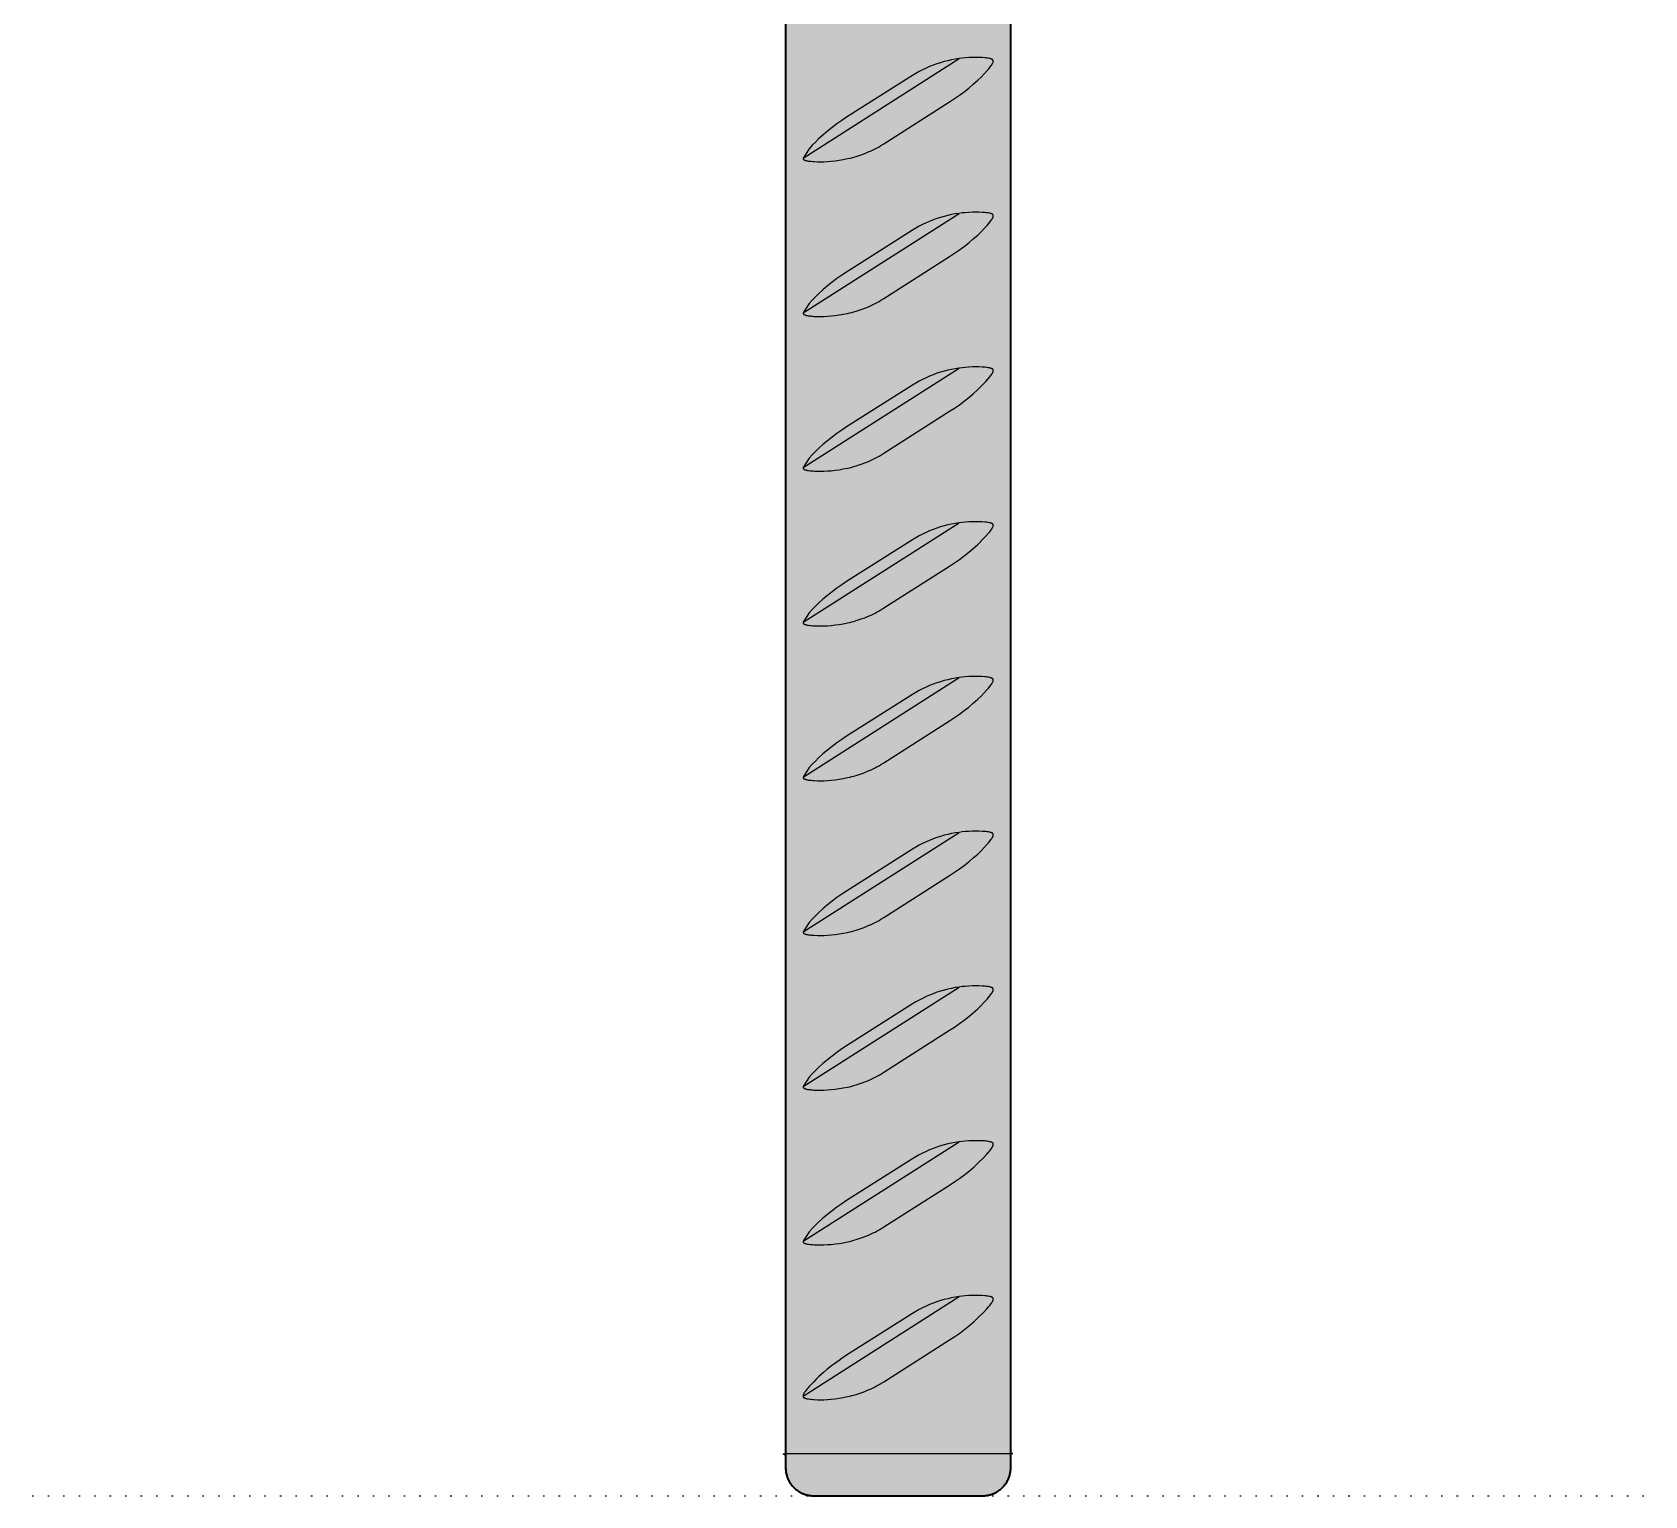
# Model space of a CAD drawing. Header units: millimetres. Extents: x 0 to 1192, y -689 to 404.
# Drawn here: x 0 to 114.6, y 0 to 104 of the extents above; entities that cross this region are included whole.
import ezdxf

# ---------------------------------------------------------------- set-up
doc = ezdxf.new("R2010")
doc.units = ezdxf.units.MM
doc.linetypes.add('Dots', pattern=[1, 0, -1])
doc.layers.add('Blocks', color=7, linetype='Continuous')
doc.layers.add('Blocks$Fill', color=7, linetype='Continuous', true_color=0xffffff)
for name, color, linetype, lineweight, true_color in [('Blocks$Inner', 7, 'Continuous', 25, 0x007f00), ('Blocks$Outline', 7, 'Continuous', 35, 0xff3f3f), ('Groud', 7, 'Dots', 25, 0x243775)]:
    doc.layers.add(name, color=color, linetype=linetype, lineweight=lineweight, true_color=true_color)

# ---------------------------------------------------------------- blocks, each defined once
blk = doc.blocks.new('Rebar Side Table Front')
at = {"layer": 'Blocks$Fill'}
h = blk.add_hatch(color=256, dxfattribs=at)
h.paths.add_polyline_path([(387.52, 3), (387.52, 1.93), (387.53, 1.86), (387.53, 1.8), (387.54, 1.73), (387.55, 1.66), (387.56, 1.59), (387.58, 1.53), (387.6, 1.46), (387.61, 1.39), (387.64, 1.33), (387.66, 1.27), (387.69, 1.2), (387.72, 1.14), (387.75, 1.08), (387.78, 1.02), (387.81, 0.96), (387.85, 0.9), (387.89, 0.85), (387.93, 0.79), (387.97, 0.74), (388.01, 0.69), (388.06, 0.63), (388.11, 0.59), (388.16, 0.54), (388.21, 0.49), (388.26, 0.45), (388.31, 0.41), (388.37, 0.37), (388.42, 0.33), (388.48, 0.29), (388.54, 0.26), (388.6, 0.22), (388.66, 0.19), (388.72, 0.17), (388.79, 0.14), (388.85, 0.12), (388.92, 0.09), (388.98, 0.07), (389.05, 0.06), (389.11, 0.04), (389.18, 0.03), (389.25, 0.02), (389.32, 0.01), (389.38, 0), (389.45, 0), (389.52, 0), (401.59, 0), (401.66, 0), (401.73, 0.01), (401.79, 0.02), (401.86, 0.03), (401.93, 0.04), (401.99, 0.06), (402.06, 0.07), (402.13, 0.09), (402.19, 0.12), (402.25, 0.14), (402.32, 0.17), (402.38, 0.19), (402.44, 0.22), (402.5, 0.26), (402.56, 0.29), (402.62, 0.33), (402.67, 0.37), (402.73, 0.41), (402.78, 0.45), (402.84, 0.49), (402.89, 0.54), (402.94, 0.59), (402.98, 0.63), (403.03, 0.69), (403.07, 0.74), (403.11, 0.79), (403.16, 0.85), (403.19, 0.9), (403.23, 0.96), (403.26, 1.02), (403.3, 1.08), (403.33, 1.14), (403.36, 1.2), (403.38, 1.27), (403.41, 1.33), (403.43, 1.39), (403.45, 1.46), (403.46, 1.53), (403.48, 1.59), (403.49, 1.66), (403.5, 1.73), (403.51, 1.8), (403.52, 1.86), (403.52, 1.93), (403.52, 3), (403.52, 386), (452.52, 386), (453.52, 387), (453.52, 403), (452.52, 404), (228.52, 404), (4.52, 404), (3.52, 403), (3.52, 387), (4.52, 386), (53.52, 386), (53.52, 3), (53.52, 1.93), (53.53, 1.8), (53.54, 1.73), (53.55, 1.66), (53.56, 1.59), (53.58, 1.53), (53.6, 1.46), (53.61, 1.39), (53.64, 1.33), (53.66, 1.27), (53.69, 1.2), (53.72, 1.14), (53.75, 1.08), (53.78, 1.02), (53.81, 0.96), (53.85, 0.9), (53.89, 0.85), (53.93, 0.79), (53.97, 0.74), (54.01, 0.69), (54.06, 0.63), (54.11, 0.59), (54.16, 0.54), (54.21, 0.49), (54.26, 0.45), (54.31, 0.41), (54.37, 0.37), (54.42, 0.33), (54.48, 0.29), (54.54, 0.26), (54.6, 0.22), (54.66, 0.19), (54.72, 0.17), (54.79, 0.14), (54.85, 0.12), (54.92, 0.09), (54.98, 0.07), (55.05, 0.06), (55.11, 0.04), (55.18, 0.03), (55.25, 0.02), (55.32, 0.01), (55.38, 0), (55.45, 0), (55.52, 0), (67.59, 0), (67.66, 0), (67.73, 0.01), (67.79, 0.02), (67.86, 0.03), (67.93, 0.04), (67.99, 0.06), (68.06, 0.07), (68.13, 0.09), (68.19, 0.12), (68.25, 0.14), (68.32, 0.17), (68.38, 0.19), (68.44, 0.22), (68.5, 0.26), (68.56, 0.29), (68.62, 0.33), (68.67, 0.37), (68.73, 0.41), (68.78, 0.45), (68.84, 0.49), (68.89, 0.54), (68.94, 0.59), (68.98, 0.63), (69.03, 0.69), (69.07, 0.74), (69.11, 0.79), (69.16, 0.85), (69.19, 0.9), (69.23, 0.96), (69.26, 1.02), (69.3, 1.08), (69.33, 1.14), (69.36, 1.2), (69.38, 1.27), (69.41, 1.33), (69.43, 1.39), (69.45, 1.46), (69.46, 1.53), (69.48, 1.59), (69.49, 1.66), (69.5, 1.73), (69.51, 1.8), (69.52, 1.86), (69.52, 1.93), (69.52, 2), (69.52, 3), (69.52, 185.26), (69.77, 185), (72.62, 185), (387.27, 185), (387.52, 185.26)], flags=0)
h.paths.add_polyline_path([(387.52, 200.74), (387.27, 201), (94.62, 201), (69.77, 201), (69.52, 200.74), (69.52, 370.27), (69.77, 370), (72.62, 370), (387.27, 370), (387.52, 370.27)], flags=0)
at = {"layer": 'Blocks$Inner'}
blk.add_line((69.52, 185.26), (69.52, 3), dxfattribs=at)
for points in [[(53.52, 397), (53.52, 3)], [(54.76, 95.09), (54.76, 95.09), (54.76, 95.09), (54.76, 95.08), (54.76, 95.08), (54.76, 95.07), (54.76, 95.07), (54.76, 95.07), (54.76, 95.06), (54.77, 95.06), (54.77, 95.06), (54.77, 95.05), (54.77, 95.05), (54.77, 95.04), (54.77, 95.04), (54.77, 95.04), (54.77, 95.03), (54.77, 95.03), (54.78, 95.03), (54.78, 95.03), (54.78, 95.02), (54.78, 95.02), (54.78, 95.02), (54.79, 95.01), (54.79, 95.01), (54.79, 95.01), (54.79, 95.01), (54.8, 95), (54.8, 95), (54.8, 95), (54.8, 94.99), (54.81, 94.99), (54.81, 94.99), (54.81, 94.99), (54.82, 94.98), (54.82, 94.98), (54.82, 94.98), (54.83, 94.98), (54.83, 94.97), (54.84, 94.97), (54.84, 94.97), (54.85, 94.96), (54.85, 94.96), (54.86, 94.96), (54.87, 94.95), (54.88, 94.95), (54.89, 94.94), (54.91, 94.94), (54.92, 94.93), (54.93, 94.93), (54.96, 94.92), (54.99, 94.91), (55.03, 94.9), (55.07, 94.89), (55.12, 94.88), (55.16, 94.88), (55.26, 94.87), (55.35, 94.86), (55.46, 94.85), (55.56, 94.84), (55.78, 94.83), (56.01, 94.83), (56.24, 94.83), (56.5, 94.85), (56.76, 94.87), (57.04, 94.9), (57.32, 94.94), (57.62, 94.99), (57.92, 95.05), (58.08, 95.08), (58.23, 95.12), (58.38, 95.16), (58.54, 95.21), (58.75, 95.28), (58.96, 95.35), (59.15, 95.42), (59.3, 95.48), (59.45, 95.55), (59.6, 95.61), (59.74, 95.68), (59.88, 95.75), (60.02, 95.83), (60.16, 95.9), (60.29, 95.98), (60.51, 96.11), (65.18, 99.09), (65.53, 99.32), (65.87, 99.56), (66.21, 99.81), (66.54, 100.07), (66.86, 100.34), (67.17, 100.62), (67.41, 100.85), (67.63, 101.08), (67.85, 101.31), (67.94, 101.42), (68.03, 101.53), (68.08, 101.6), (68.13, 101.67), (68.17, 101.72), (68.18, 101.75), (68.2, 101.78), (68.22, 101.8), (68.23, 101.82), (68.24, 101.85), (68.25, 101.86), (68.25, 101.87), (68.26, 101.88), (68.26, 101.89), (68.26, 101.9), (68.27, 101.91), (68.27, 101.92), (68.27, 101.93), (68.27, 101.94), (68.28, 101.94), (68.28, 101.95), (68.28, 101.95), (68.28, 101.96), (68.28, 101.96), (68.28, 101.97), (68.28, 101.97), (68.28, 101.98), (68.28, 101.98), (68.28, 101.98), (68.28, 101.99), (68.28, 101.99), (68.28, 101.99), (68.28, 102), (68.28, 102), (68.28, 102.01), (68.28, 102.01), (68.28, 102.01), (68.28, 102.02), (68.28, 102.02), (68.28, 102.02), (68.27, 102.02), (68.27, 102.03), (68.27, 102.03), (68.27, 102.03), (68.27, 102.04), (68.27, 102.04), (68.27, 102.04), (68.27, 102.05), (68.26, 102.05), (68.26, 102.05), (68.26, 102.05), (68.26, 102.06), (68.26, 102.06), (68.25, 102.06), (68.25, 102.07), (68.25, 102.07), (68.25, 102.07), (68.24, 102.07), (68.24, 102.08), (68.24, 102.08), (68.24, 102.08), (68.23, 102.08), (68.23, 102.09), (68.23, 102.09), (68.22, 102.09), (68.22, 102.1), (68.21, 102.1), (68.21, 102.1), (68.21, 102.1), (68.2, 102.11), (68.19, 102.11), (68.19, 102.12), (68.18, 102.12), (68.17, 102.12), (68.16, 102.13), (68.15, 102.13), (68.14, 102.14), (68.13, 102.14), (68.12, 102.14), (68.1, 102.15), (68.08, 102.15), (68.06, 102.16), (68.03, 102.17), (68, 102.17), (67.92, 102.19), (67.85, 102.2), (67.77, 102.21), (67.69, 102.22), (67.48, 102.23), (67.26, 102.24), (67.04, 102.24), (66.8, 102.24), (66.54, 102.23), (66.28, 102.21), (66.07, 102.19), (65.85, 102.16)], [(54.76, 84.09), (54.76, 84.09), (54.76, 84.09), (54.76, 84.08), (54.76, 84.08), (54.76, 84.07), (54.76, 84.07), (54.76, 84.07), (54.76, 84.06), (54.77, 84.06), (54.77, 84.06), (54.77, 84.05), (54.77, 84.05), (54.77, 84.04), (54.77, 84.04), (54.77, 84.04), (54.77, 84.03), (54.77, 84.03), (54.78, 84.03), (54.78, 84.03), (54.78, 84.02), (54.78, 84.02), (54.78, 84.02), (54.79, 84.01), (54.79, 84.01), (54.79, 84.01), (54.79, 84.01), (54.8, 84), (54.8, 84), (54.8, 84), (54.8, 83.99), (54.81, 83.99), (54.81, 83.99), (54.81, 83.99), (54.82, 83.98), (54.82, 83.98), (54.82, 83.98), (54.83, 83.98), (54.83, 83.97), (54.84, 83.97), (54.84, 83.97), (54.85, 83.96), (54.85, 83.96), (54.86, 83.96), (54.87, 83.95), (54.88, 83.95), (54.89, 83.94), (54.91, 83.94), (54.92, 83.93), (54.93, 83.93), (54.96, 83.92), (54.99, 83.91), (55.03, 83.9), (55.07, 83.89), (55.12, 83.88), (55.16, 83.88), (55.26, 83.87), (55.35, 83.86), (55.46, 83.85), (55.56, 83.84), (55.78, 83.83), (56.01, 83.83), (56.24, 83.83), (56.5, 83.85), (56.76, 83.87), (57.04, 83.9), (57.32, 83.94), (57.62, 83.99), (57.92, 84.05), (58.08, 84.08), (58.23, 84.12), (58.38, 84.16), (58.54, 84.21), (58.75, 84.28), (58.96, 84.35), (59.15, 84.42), (59.3, 84.48), (59.45, 84.55), (59.6, 84.61), (59.74, 84.68), (59.88, 84.75), (60.02, 84.83), (60.16, 84.9), (60.29, 84.98), (60.51, 85.11), (65.18, 88.09), (65.53, 88.32), (65.87, 88.56), (66.21, 88.81), (66.54, 89.07), (66.86, 89.34), (67.17, 89.62), (67.41, 89.85), (67.63, 90.08), (67.85, 90.31), (67.94, 90.42), (68.03, 90.53), (68.08, 90.6), (68.13, 90.67), (68.17, 90.72), (68.18, 90.75), (68.2, 90.78), (68.22, 90.8), (68.23, 90.82), (68.24, 90.85), (68.25, 90.86), (68.25, 90.87), (68.26, 90.88), (68.26, 90.89), (68.26, 90.9), (68.27, 90.91), (68.27, 90.92), (68.27, 90.93), (68.27, 90.94), (68.28, 90.94), (68.28, 90.95), (68.28, 90.95), (68.28, 90.96), (68.28, 90.96), (68.28, 90.97), (68.28, 90.97), (68.28, 90.98), (68.28, 90.98), (68.28, 90.98), (68.28, 90.99), (68.28, 90.99), (68.28, 90.99), (68.28, 91), (68.28, 91), (68.28, 91.01), (68.28, 91.01), (68.28, 91.01), (68.28, 91.02), (68.28, 91.02), (68.28, 91.02), (68.27, 91.02), (68.27, 91.03), (68.27, 91.03), (68.27, 91.03), (68.27, 91.04), (68.27, 91.04), (68.27, 91.04), (68.27, 91.05), (68.26, 91.05), (68.26, 91.05), (68.26, 91.05), (68.26, 91.06), (68.26, 91.06), (68.25, 91.06), (68.25, 91.07), (68.25, 91.07), (68.25, 91.07), (68.24, 91.07), (68.24, 91.08), (68.24, 91.08), (68.24, 91.08), (68.23, 91.08), (68.23, 91.09), (68.23, 91.09), (68.22, 91.09), (68.22, 91.1), (68.21, 91.1), (68.21, 91.1), (68.21, 91.1), (68.2, 91.11), (68.19, 91.11), (68.19, 91.12), (68.18, 91.12), (68.17, 91.12), (68.16, 91.13), (68.15, 91.13), (68.14, 91.14), (68.13, 91.14), (68.12, 91.14), (68.1, 91.15), (68.08, 91.15), (68.06, 91.16), (68.03, 91.17), (68, 91.17), (67.92, 91.19), (67.85, 91.2), (67.77, 91.21), (67.69, 91.22), (67.48, 91.23), (67.26, 91.24), (67.04, 91.24), (66.8, 91.24), (66.54, 91.23), (66.28, 91.21), (66.07, 91.19), (65.85, 91.16)], [(54.76, 73.09), (65.85, 80.16), (65.58, 80.12), (65.31, 80.07), (65.05, 80.01), (64.78, 79.95), (64.52, 79.87), (64.26, 79.79), (64, 79.69), (63.75, 79.59), (63.5, 79.48), (63.25, 79.36), (63.01, 79.24), (62.77, 79.1), (62.53, 78.96), (57.86, 75.99), (57.51, 75.76), (57.17, 75.52), (56.83, 75.26), (56.5, 75), (56.18, 74.73), (55.87, 74.45), (55.64, 74.23), (55.41, 74), (55.2, 73.76), (54.76, 73.09), (54.76, 73.09), (54.76, 73.09), (54.76, 73.08), (54.76, 73.08), (54.76, 73.07), (54.76, 73.07), (54.76, 73.07), (54.76, 73.06), (54.77, 73.06), (54.77, 73.06), (54.77, 73.05), (54.77, 73.05), (54.77, 73.04), (54.77, 73.04), (54.77, 73.04), (54.77, 73.03), (54.77, 73.03), (54.78, 73.03), (54.78, 73.03), (54.78, 73.02), (54.78, 73.02), (54.78, 73.02), (54.79, 73.01), (54.79, 73.01), (54.79, 73.01), (54.79, 73.01), (54.8, 73), (54.8, 73), (54.8, 73), (54.8, 72.99), (54.81, 72.99), (54.81, 72.99), (54.81, 72.99), (54.82, 72.98), (54.82, 72.98), (54.82, 72.98), (54.83, 72.98), (54.83, 72.97), (54.84, 72.97), (54.84, 72.97), (54.85, 72.96), (54.85, 72.96), (54.86, 72.96), (54.87, 72.95), (54.88, 72.95), (54.89, 72.94), (54.91, 72.94), (54.92, 72.93), (54.93, 72.93), (54.96, 72.92), (54.99, 72.91), (55.03, 72.9), (55.07, 72.89), (55.12, 72.88), (55.16, 72.88), (55.26, 72.87), (55.35, 72.86), (55.46, 72.85), (55.56, 72.84), (55.78, 72.83), (56.01, 72.83), (56.24, 72.83), (56.5, 72.85), (56.76, 72.87), (57.04, 72.9), (57.32, 72.94), (57.62, 72.99), (57.92, 73.05), (58.08, 73.08), (58.23, 73.12), (58.38, 73.16), (58.54, 73.21), (58.75, 73.28), (58.96, 73.35), (59.15, 73.42), (59.3, 73.48), (59.45, 73.55), (59.6, 73.61), (59.74, 73.68), (59.88, 73.75), (60.02, 73.83), (60.16, 73.9), (60.29, 73.98), (60.51, 74.11), (65.18, 77.09), (65.53, 77.31), (65.87, 77.55), (66.21, 77.8), (66.54, 78.07), (66.86, 78.34), (67.16, 78.62), (67.46, 78.92), (67.75, 79.22), (68.03, 79.53), (68.08, 79.6), (68.13, 79.67), (68.17, 79.72), (68.18, 79.75), (68.2, 79.78), (68.22, 79.8), (68.23, 79.82), (68.24, 79.85), (68.25, 79.86), (68.25, 79.87), (68.26, 79.88), (68.26, 79.89), (68.26, 79.9), (68.27, 79.91), (68.27, 79.92), (68.27, 79.93), (68.27, 79.94), (68.28, 79.94), (68.28, 79.95), (68.28, 79.95), (68.28, 79.96), (68.28, 79.96), (68.28, 79.97), (68.28, 79.97), (68.28, 79.98), (68.28, 79.98), (68.28, 79.98), (68.28, 79.99), (68.28, 79.99), (68.28, 79.99), (68.28, 80), (68.28, 80), (68.28, 80.01), (68.28, 80.01), (68.28, 80.01), (68.28, 80.02), (68.28, 80.02), (68.28, 80.02), (68.27, 80.02), (68.27, 80.03), (68.27, 80.03), (68.27, 80.03), (68.27, 80.04), (68.27, 80.04), (68.27, 80.04), (68.27, 80.05), (68.26, 80.05), (68.26, 80.05), (68.26, 80.05), (68.26, 80.06), (68.26, 80.06), (68.25, 80.06), (68.25, 80.07), (68.25, 80.07), (68.25, 80.07), (68.24, 80.07), (68.24, 80.08), (68.24, 80.08), (68.24, 80.08), (68.23, 80.08), (68.23, 80.09), (68.23, 80.09), (68.22, 80.09), (68.22, 80.1), (68.21, 80.1), (68.21, 80.1), (68.21, 80.1), (68.2, 80.11), (68.19, 80.11), (68.19, 80.12), (68.18, 80.12), (68.17, 80.12), (68.16, 80.13), (68.15, 80.13), (68.14, 80.14), (68.13, 80.14), (68.12, 80.14), (68.1, 80.15), (68.08, 80.15), (68.06, 80.16), (68.03, 80.17), (68, 80.17), (67.92, 80.19), (67.85, 80.2), (67.77, 80.21), (67.69, 80.22), (67.48, 80.23), (67.26, 80.24), (67.04, 80.24), (66.8, 80.24), (66.54, 80.23), (66.28, 80.21), (66.07, 80.19), (65.85, 80.16)], [(54.76, 62.09), (54.76, 62.09), (54.76, 62.09), (54.76, 62.08), (54.76, 62.08), (54.76, 62.07), (54.76, 62.07), (54.76, 62.07), (54.76, 62.06), (54.77, 62.06), (54.77, 62.06), (54.77, 62.05), (54.77, 62.05), (54.77, 62.04), (54.77, 62.04), (54.77, 62.04), (54.77, 62.03), (54.77, 62.03), (54.78, 62.03), (54.78, 62.03), (54.78, 62.02), (54.78, 62.02), (54.78, 62.02), (54.79, 62.01), (54.79, 62.01), (54.79, 62.01), (54.79, 62.01), (54.8, 62), (54.8, 62), (54.8, 62), (54.8, 61.99), (54.81, 61.99), (54.81, 61.99), (54.81, 61.99), (54.82, 61.98), (54.82, 61.98), (54.82, 61.98), (54.83, 61.98), (54.83, 61.97), (54.84, 61.97), (54.84, 61.97), (54.85, 61.96), (54.85, 61.96), (54.86, 61.96), (54.87, 61.95), (54.88, 61.95), (54.89, 61.94), (54.91, 61.94), (54.92, 61.93), (54.93, 61.93), (54.96, 61.92), (54.99, 61.91), (55.03, 61.9), (55.07, 61.89), (55.12, 61.88), (55.16, 61.88), (55.26, 61.87), (55.35, 61.86), (55.46, 61.85), (55.56, 61.84), (55.78, 61.83), (56.01, 61.83), (56.24, 61.83), (56.5, 61.85), (56.76, 61.87), (57.04, 61.9), (57.32, 61.94), (57.62, 61.99), (57.92, 62.05), (58.08, 62.08), (58.23, 62.12), (58.38, 62.16), (58.54, 62.21), (58.75, 62.28), (58.96, 62.35), (59.15, 62.42), (59.3, 62.48), (59.45, 62.55), (59.6, 62.61), (59.74, 62.68), (59.88, 62.75), (60.02, 62.83), (60.16, 62.9), (60.29, 62.98), (60.51, 63.11), (65.18, 66.09), (65.53, 66.32), (65.87, 66.56), (66.21, 66.81), (66.54, 67.07), (66.86, 67.34), (67.17, 67.62), (68.03, 68.53), (68.08, 68.6), (68.13, 68.67), (68.17, 68.72), (68.18, 68.75), (68.2, 68.78), (68.22, 68.8), (68.23, 68.82), (68.24, 68.85), (68.25, 68.86), (68.25, 68.87), (68.26, 68.88), (68.26, 68.89), (68.26, 68.9), (68.27, 68.91), (68.27, 68.92), (68.27, 68.93), (68.27, 68.94), (68.28, 68.94), (68.28, 68.95), (68.28, 68.95), (68.28, 68.96), (68.28, 68.96), (68.28, 68.97), (68.28, 68.97), (68.28, 68.98), (68.28, 68.98), (68.28, 68.98), (68.28, 68.99), (68.28, 68.99), (68.28, 68.99), (68.28, 69), (68.28, 69), (68.28, 69.01), (68.28, 69.01), (68.28, 69.01), (68.28, 69.02), (68.28, 69.02), (68.28, 69.02), (68.27, 69.02), (68.27, 69.03), (68.27, 69.03), (68.27, 69.03), (68.27, 69.04), (68.27, 69.04), (68.27, 69.04), (68.27, 69.05), (68.26, 69.05), (68.26, 69.05), (68.26, 69.05), (68.26, 69.06), (68.26, 69.06), (68.25, 69.06), (68.25, 69.07), (68.25, 69.07), (68.25, 69.07), (68.24, 69.07), (68.24, 69.08), (68.24, 69.08), (68.24, 69.08), (68.23, 69.08), (68.23, 69.09), (68.23, 69.09), (68.22, 69.09), (68.22, 69.1), (68.21, 69.1), (68.21, 69.1), (68.21, 69.1), (68.2, 69.11), (68.19, 69.11), (68.19, 69.12), (68.18, 69.12), (68.17, 69.12), (68.16, 69.13), (68.15, 69.13), (68.14, 69.14), (68.13, 69.14), (68.12, 69.14), (68.1, 69.15), (68.08, 69.15), (68.06, 69.16), (68.03, 69.17), (68, 69.17), (67.92, 69.19), (67.85, 69.2), (67.77, 69.21), (67.69, 69.22), (67.48, 69.23), (67.26, 69.24), (67.04, 69.24), (66.8, 69.24), (66.54, 69.23), (66.28, 69.21), (66.07, 69.19), (65.85, 69.16)], [(54.76, 51.09), (54.76, 51.09), (54.76, 51.09), (54.76, 51.08), (54.76, 51.08), (54.76, 51.07), (54.76, 51.07), (54.76, 51.07), (54.76, 51.06), (54.77, 51.06), (54.77, 51.06), (54.77, 51.05), (54.77, 51.05), (54.77, 51.04), (54.77, 51.04), (54.77, 51.04), (54.77, 51.03), (54.77, 51.03), (54.78, 51.03), (54.78, 51.03), (54.78, 51.02), (54.78, 51.02), (54.78, 51.02), (54.79, 51.01), (54.79, 51.01), (54.79, 51.01), (54.79, 51.01), (54.8, 51), (54.8, 51), (54.8, 51), (54.8, 50.99), (54.81, 50.99), (54.81, 50.99), (54.81, 50.99), (54.82, 50.98), (54.82, 50.98), (54.82, 50.98), (54.83, 50.98), (54.83, 50.97), (54.84, 50.97), (54.84, 50.97), (54.85, 50.96), (54.85, 50.96), (54.86, 50.96), (54.87, 50.95), (54.88, 50.95), (54.89, 50.94), (54.91, 50.94), (54.92, 50.93), (54.93, 50.93), (54.96, 50.92), (54.99, 50.91), (55.03, 50.9), (55.07, 50.89), (55.12, 50.88), (55.16, 50.88), (55.26, 50.87), (55.35, 50.86), (55.46, 50.85), (55.56, 50.84), (55.78, 50.83), (56.01, 50.83), (56.24, 50.83), (56.5, 50.85), (56.76, 50.87), (57.04, 50.9), (57.32, 50.94), (57.62, 50.99), (57.92, 51.05), (58.08, 51.08), (58.23, 51.12), (58.38, 51.16), (58.54, 51.21), (58.75, 51.28), (58.96, 51.35), (59.15, 51.42), (59.3, 51.48), (59.45, 51.55), (59.6, 51.61), (59.74, 51.68), (59.88, 51.75), (60.02, 51.83), (60.16, 51.9), (60.29, 51.98), (60.51, 52.11), (65.18, 55.09), (65.53, 55.32), (65.87, 55.56), (66.21, 55.81), (66.54, 56.07), (66.86, 56.34), (67.17, 56.62), (67.41, 56.85), (67.63, 57.08), (67.85, 57.31), (67.94, 57.42), (68.03, 57.53), (68.08, 57.6), (68.13, 57.67), (68.17, 57.72), (68.18, 57.75), (68.2, 57.78), (68.22, 57.8), (68.23, 57.82), (68.24, 57.85), (68.25, 57.86), (68.25, 57.87), (68.26, 57.88), (68.26, 57.89), (68.26, 57.9), (68.27, 57.91), (68.27, 57.92), (68.27, 57.93), (68.27, 57.94), (68.28, 57.94), (68.28, 57.95), (68.28, 57.95), (68.28, 57.96), (68.28, 57.96), (68.28, 57.97), (68.28, 57.97), (68.28, 57.98), (68.28, 57.98), (68.28, 57.98), (68.28, 57.99), (68.28, 57.99), (68.28, 57.99), (68.28, 58), (68.28, 58), (68.28, 58.01), (68.28, 58.01), (68.28, 58.01), (68.28, 58.02), (68.28, 58.02), (68.28, 58.02), (68.27, 58.02), (68.27, 58.03), (68.27, 58.03), (68.27, 58.03), (68.27, 58.04), (68.27, 58.04), (68.27, 58.04), (68.27, 58.05), (68.26, 58.05), (68.26, 58.05), (68.26, 58.05), (68.26, 58.06), (68.26, 58.06), (68.25, 58.06), (68.25, 58.07), (68.25, 58.07), (68.25, 58.07), (68.24, 58.07), (68.24, 58.08), (68.24, 58.08), (68.24, 58.08), (68.23, 58.08), (68.23, 58.09), (68.23, 58.09), (68.22, 58.09), (68.22, 58.1), (68.21, 58.1), (68.21, 58.1), (68.21, 58.1), (68.2, 58.11), (68.19, 58.11), (68.19, 58.12), (68.18, 58.12), (68.17, 58.12), (68.16, 58.13), (68.15, 58.13), (68.14, 58.14), (68.13, 58.14), (68.12, 58.14), (68.1, 58.15), (68.08, 58.15), (68.06, 58.16), (68.03, 58.17), (68, 58.17), (67.92, 58.19), (67.85, 58.2), (67.77, 58.21), (67.69, 58.22), (67.48, 58.23), (67.26, 58.24), (67.04, 58.24), (66.8, 58.24), (66.54, 58.23), (66.28, 58.21), (66.07, 58.19), (65.85, 58.16)], [(54.76, 40.09), (54.76, 40.09), (54.76, 40.09), (54.76, 40.08), (54.76, 40.08), (54.76, 40.07), (54.76, 40.07), (54.76, 40.07), (54.76, 40.06), (54.77, 40.06), (54.77, 40.06), (54.77, 40.05), (54.77, 40.05), (54.77, 40.04), (54.77, 40.04), (54.77, 40.04), (54.77, 40.03), (54.77, 40.03), (54.78, 40.03), (54.78, 40.03), (54.78, 40.02), (54.78, 40.02), (54.78, 40.02), (54.79, 40.01), (54.79, 40.01), (54.79, 40.01), (54.79, 40.01), (54.8, 40), (54.8, 40), (54.8, 40), (54.8, 39.99), (54.81, 39.99), (54.81, 39.99), (54.81, 39.99), (54.82, 39.98), (54.82, 39.98), (54.82, 39.98), (54.83, 39.98), (54.83, 39.97), (54.84, 39.97), (54.84, 39.97), (54.85, 39.96), (54.85, 39.96), (54.86, 39.96), (54.87, 39.95), (54.88, 39.95), (54.89, 39.94), (54.91, 39.94), (54.92, 39.93), (54.93, 39.93), (54.96, 39.92), (54.99, 39.91), (55.03, 39.9), (55.07, 39.89), (55.12, 39.88), (55.16, 39.88), (55.26, 39.87), (55.35, 39.86), (55.46, 39.85), (55.56, 39.84), (55.78, 39.83), (56.01, 39.83), (56.24, 39.83), (56.5, 39.85), (56.76, 39.87), (57.04, 39.9), (57.32, 39.94), (57.62, 39.99), (57.92, 40.05), (58.08, 40.08), (58.23, 40.12), (58.38, 40.16), (58.54, 40.21), (58.75, 40.28), (58.96, 40.35), (59.15, 40.42), (59.3, 40.48), (59.45, 40.55), (59.6, 40.61), (59.74, 40.68), (59.88, 40.75), (60.02, 40.83), (60.16, 40.9), (60.29, 40.98), (60.51, 41.11), (65.18, 44.09), (65.53, 44.32), (65.87, 44.56), (66.21, 44.81), (66.54, 45.07), (66.86, 45.34), (67.17, 45.62), (67.41, 45.85), (67.63, 46.08), (67.85, 46.31), (67.94, 46.42), (68.03, 46.53), (68.08, 46.6), (68.13, 46.67), (68.17, 46.72), (68.18, 46.75), (68.2, 46.78), (68.22, 46.8), (68.23, 46.82), (68.24, 46.85), (68.25, 46.86), (68.25, 46.87), (68.26, 46.88), (68.26, 46.89), (68.26, 46.9), (68.27, 46.91), (68.27, 46.92), (68.27, 46.93), (68.27, 46.94), (68.28, 46.94), (68.28, 46.95), (68.28, 46.95), (68.28, 46.96), (68.28, 46.96), (68.28, 46.97), (68.28, 46.97), (68.28, 46.98), (68.28, 46.98), (68.28, 46.98), (68.28, 46.99), (68.28, 46.99), (68.28, 46.99), (68.28, 47), (68.28, 47), (68.28, 47.01), (68.28, 47.01), (68.28, 47.01), (68.28, 47.02), (68.28, 47.02), (68.28, 47.02), (68.27, 47.02), (68.27, 47.03), (68.27, 47.03), (68.27, 47.03), (68.27, 47.04), (68.27, 47.04), (68.27, 47.04), (68.27, 47.05), (68.26, 47.05), (68.26, 47.05), (68.26, 47.05), (68.26, 47.06), (68.26, 47.06), (68.25, 47.06), (68.25, 47.07), (68.25, 47.07), (68.25, 47.07), (68.24, 47.07), (68.24, 47.08), (68.24, 47.08), (68.24, 47.08), (68.23, 47.08), (68.23, 47.09), (68.23, 47.09), (68.22, 47.09), (68.22, 47.1), (68.21, 47.1), (68.21, 47.1), (68.21, 47.1), (68.2, 47.11), (68.19, 47.11), (68.19, 47.12), (68.18, 47.12), (68.17, 47.12), (68.16, 47.13), (68.15, 47.13), (68.14, 47.14), (68.13, 47.14), (68.12, 47.14), (68.1, 47.15), (68.08, 47.15), (68.06, 47.16), (68.03, 47.17), (68, 47.17), (67.92, 47.19), (67.85, 47.2), (67.77, 47.21), (67.69, 47.22), (67.48, 47.23), (67.26, 47.24), (67.04, 47.24), (66.8, 47.24), (66.54, 47.23), (66.28, 47.21), (66.07, 47.19), (65.85, 47.16)], [(54.76, 29.09), (54.76, 29.09), (54.76, 29.09), (54.76, 29.08), (54.76, 29.08), (54.76, 29.07), (54.76, 29.07), (54.76, 29.07), (54.76, 29.06), (54.77, 29.06), (54.77, 29.06), (54.77, 29.05), (54.77, 29.05), (54.77, 29.04), (54.77, 29.04), (54.77, 29.04), (54.77, 29.03), (54.77, 29.03), (54.78, 29.03), (54.78, 29.03), (54.78, 29.02), (54.78, 29.02), (54.78, 29.02), (54.79, 29.01), (54.79, 29.01), (54.79, 29.01), (54.79, 29.01), (54.8, 29), (54.8, 29), (54.8, 29), (54.8, 28.99), (54.81, 28.99), (54.81, 28.99), (54.81, 28.99), (54.82, 28.98), (54.82, 28.98), (54.82, 28.98), (54.83, 28.98), (54.83, 28.97), (54.84, 28.97), (54.84, 28.97), (54.85, 28.96), (54.85, 28.96), (54.86, 28.96), (54.87, 28.95), (54.88, 28.95), (54.89, 28.94), (54.91, 28.94), (54.92, 28.93), (54.93, 28.93), (54.96, 28.92), (54.99, 28.91), (55.03, 28.9), (55.07, 28.89), (55.12, 28.88), (55.16, 28.88), (55.26, 28.87), (55.35, 28.86), (55.46, 28.85), (55.56, 28.84), (55.78, 28.83), (56.01, 28.83), (56.24, 28.83), (56.5, 28.85), (56.76, 28.87), (57.04, 28.9), (57.32, 28.94), (57.62, 28.99), (57.92, 29.05), (58.08, 29.08), (58.23, 29.12), (58.38, 29.16), (58.54, 29.21), (58.75, 29.28), (58.96, 29.35), (59.15, 29.42), (59.3, 29.48), (59.45, 29.55), (59.6, 29.61), (59.74, 29.68), (59.88, 29.75), (60.02, 29.83), (60.16, 29.9), (60.29, 29.98), (60.51, 30.11), (65.18, 33.09), (65.53, 33.32), (65.87, 33.56), (66.21, 33.81), (66.54, 34.07), (66.86, 34.34), (67.17, 34.62), (67.41, 34.85), (67.63, 35.08), (67.85, 35.31), (67.94, 35.42), (68.03, 35.53), (68.08, 35.6), (68.13, 35.67), (68.17, 35.72), (68.18, 35.75), (68.2, 35.78), (68.22, 35.8), (68.23, 35.82), (68.24, 35.85), (68.25, 35.86), (68.25, 35.87), (68.26, 35.88), (68.26, 35.89), (68.26, 35.9), (68.27, 35.91), (68.27, 35.92), (68.27, 35.93), (68.27, 35.94), (68.28, 35.94), (68.28, 35.95), (68.28, 35.95), (68.28, 35.96), (68.28, 35.96), (68.28, 35.97), (68.28, 35.97), (68.28, 35.98), (68.28, 35.98), (68.28, 35.98), (68.28, 35.99), (68.28, 35.99), (68.28, 35.99), (68.28, 36), (68.28, 36), (68.28, 36.01), (68.28, 36.01), (68.28, 36.01), (68.28, 36.02), (68.28, 36.02), (68.28, 36.02), (68.27, 36.02), (68.27, 36.03), (68.27, 36.03), (68.27, 36.03), (68.27, 36.04), (68.27, 36.04), (68.27, 36.04), (68.27, 36.05), (68.26, 36.05), (68.26, 36.05), (68.26, 36.05), (68.26, 36.06), (68.26, 36.06), (68.25, 36.06), (68.25, 36.07), (68.25, 36.07), (68.25, 36.07), (68.24, 36.07), (68.24, 36.08), (68.24, 36.08), (68.24, 36.08), (68.23, 36.08), (68.23, 36.09), (68.23, 36.09), (68.22, 36.09), (68.22, 36.1), (68.21, 36.1), (68.21, 36.1), (68.21, 36.1), (68.2, 36.11), (68.19, 36.11), (68.19, 36.12), (68.18, 36.12), (68.17, 36.12), (68.16, 36.13), (68.15, 36.13), (68.14, 36.14), (68.13, 36.14), (68.12, 36.14), (68.1, 36.15), (68.08, 36.15), (68.06, 36.16), (68.03, 36.17), (68, 36.17), (67.92, 36.19), (67.85, 36.2), (67.77, 36.21), (67.69, 36.22), (67.48, 36.23), (67.26, 36.24), (67.04, 36.24), (66.8, 36.24), (66.54, 36.23), (66.28, 36.21), (66.07, 36.19), (65.85, 36.16), (65.58, 36.12), (65.31, 36.07), (65.05, 36.01), (64.78, 35.95), (64.52, 35.87), (64.26, 35.79), (64, 35.69), (63.75, 35.59), (63.5, 35.48), (63.25, 35.36), (63.01, 35.24), (62.77, 35.1), (62.53, 34.96), (57.86, 31.99), (57.51, 31.76), (57.17, 31.52), (56.83, 31.26), (56.5, 31), (56.18, 30.73), (55.87, 30.45), (55.64, 30.23), (55.41, 30), (55.2, 29.76), (54.76, 29.09), (65.85, 36.16)], [(54.76, 18.09), (54.76, 18.09), (54.76, 18.09), (54.76, 18.08), (54.76, 18.08), (54.76, 18.07), (54.76, 18.07), (54.76, 18.07), (54.76, 18.06), (54.77, 18.06), (54.77, 18.06), (54.77, 18.05), (54.77, 18.05), (54.77, 18.04), (54.77, 18.04), (54.77, 18.04), (54.77, 18.03), (54.77, 18.03), (54.78, 18.03), (54.78, 18.03), (54.78, 18.02), (54.78, 18.02), (54.78, 18.02), (54.79, 18.01), (54.79, 18.01), (54.79, 18.01), (54.79, 18.01), (54.8, 18), (54.8, 18), (54.8, 18), (54.8, 17.99), (54.81, 17.99), (54.81, 17.99), (54.81, 17.99), (54.82, 17.98), (54.82, 17.98), (54.82, 17.98), (54.83, 17.98), (54.83, 17.97), (54.84, 17.97), (54.84, 17.97), (54.85, 17.96), (54.85, 17.96), (54.86, 17.96), (54.87, 17.95), (54.88, 17.95), (54.89, 17.94), (54.91, 17.94), (54.92, 17.93), (54.93, 17.93), (54.96, 17.92), (54.99, 17.91), (55.03, 17.9), (55.07, 17.89), (55.12, 17.88), (55.16, 17.88), (55.26, 17.87), (55.35, 17.86), (55.46, 17.85), (55.56, 17.84), (55.78, 17.83), (56.01, 17.83), (56.24, 17.83), (56.5, 17.85), (56.76, 17.87), (57.04, 17.9), (57.32, 17.94), (57.62, 17.99), (57.92, 18.05), (58.08, 18.08), (58.23, 18.12), (58.38, 18.16), (58.54, 18.21), (58.75, 18.28), (58.96, 18.35), (59.15, 18.42), (59.3, 18.48), (59.45, 18.55), (59.6, 18.61), (59.74, 18.68), (59.88, 18.75), (60.02, 18.83), (60.16, 18.9), (60.29, 18.98), (60.51, 19.11), (65.18, 22.09), (65.54, 22.33), (65.9, 22.57), (66.25, 22.84), (66.59, 23.11), (66.92, 23.39), (67.24, 23.69), (67.55, 24), (67.85, 24.31), (67.94, 24.42), (68.03, 24.53), (68.08, 24.6), (68.13, 24.67), (68.17, 24.72), (68.18, 24.75), (68.2, 24.78), (68.22, 24.8), (68.23, 24.82), (68.24, 24.85), (68.25, 24.86), (68.25, 24.87), (68.26, 24.88), (68.26, 24.89), (68.26, 24.9), (68.27, 24.91), (68.27, 24.92), (68.27, 24.93), (68.27, 24.94), (68.28, 24.94), (68.28, 24.95), (68.28, 24.95), (68.28, 24.96), (68.28, 24.96), (68.28, 24.97), (68.28, 24.97), (68.28, 24.98), (68.28, 24.98), (68.28, 24.98), (68.28, 24.99), (68.28, 24.99), (68.28, 24.99), (68.28, 25), (68.28, 25), (68.28, 25.01), (68.28, 25.01), (68.28, 25.01), (68.28, 25.02), (68.28, 25.02), (68.28, 25.02), (68.27, 25.02), (68.27, 25.03), (68.27, 25.03), (68.27, 25.03), (68.27, 25.04), (68.27, 25.04), (68.27, 25.04), (68.27, 25.05), (68.26, 25.05), (68.26, 25.05), (68.26, 25.05), (68.26, 25.06), (68.26, 25.06), (68.25, 25.06), (68.25, 25.07), (68.25, 25.07), (68.25, 25.07), (68.24, 25.07), (68.24, 25.08), (68.24, 25.08), (68.24, 25.08), (68.23, 25.08), (68.23, 25.09), (68.23, 25.09), (68.22, 25.09), (68.22, 25.1), (68.21, 25.1), (68.21, 25.1), (68.21, 25.1), (68.2, 25.11), (68.19, 25.11), (68.19, 25.12), (68.18, 25.12), (68.17, 25.12), (68.16, 25.13), (68.15, 25.13), (68.14, 25.14), (68.13, 25.14), (68.12, 25.14), (68.1, 25.15), (68.08, 25.15), (68.06, 25.16), (68.03, 25.17), (68, 25.17), (67.92, 25.19), (67.85, 25.2), (67.77, 25.21), (67.69, 25.22), (67.48, 25.23), (67.26, 25.24), (67.04, 25.24), (66.8, 25.24), (66.54, 25.23), (66.28, 25.21), (66.07, 25.19), (65.85, 25.16)], [(54.76, 7.09), (54.76, 7.09), (54.76, 7.09), (54.76, 7.08), (54.76, 7.08), (54.76, 7.07), (54.76, 7.07), (54.76, 7.07), (54.76, 7.06), (54.77, 7.06), (54.77, 7.06), (54.77, 7.05), (54.77, 7.05), (54.77, 7.04), (54.77, 7.04), (54.77, 7.04), (54.77, 7.03), (54.77, 7.03), (54.78, 7.03), (54.78, 7.03), (54.78, 7.02), (54.78, 7.02), (54.78, 7.02), (54.79, 7.01), (54.79, 7.01), (54.79, 7.01), (54.79, 7.01), (54.8, 7), (54.8, 7), (54.8, 7), (54.8, 6.99), (54.81, 6.99), (54.81, 6.99), (54.81, 6.99), (54.82, 6.98), (54.82, 6.98), (54.82, 6.98), (54.83, 6.98), (54.83, 6.97), (54.84, 6.97), (54.84, 6.97), (54.85, 6.96), (54.85, 6.96), (54.86, 6.96), (54.87, 6.95), (54.88, 6.95), (54.89, 6.94), (54.91, 6.94), (54.92, 6.93), (54.93, 6.93), (54.96, 6.92), (54.99, 6.91), (55.03, 6.9), (55.07, 6.89), (55.12, 6.88), (55.16, 6.88), (55.26, 6.87), (55.35, 6.86), (55.46, 6.85), (55.56, 6.84), (55.78, 6.83), (56.01, 6.83), (56.24, 6.83), (56.5, 6.85), (56.76, 6.87), (57.04, 6.9), (57.32, 6.94), (57.62, 6.99), (57.92, 7.05), (58.08, 7.08), (58.23, 7.12), (58.38, 7.16), (58.54, 7.21), (58.75, 7.28), (58.96, 7.35), (59.15, 7.42), (59.3, 7.48), (59.45, 7.55), (59.6, 7.61), (59.74, 7.68), (59.88, 7.75), (60.02, 7.83), (60.16, 7.9), (60.29, 7.98), (60.51, 8.11), (65.18, 11.09), (65.54, 11.33), (65.9, 11.57), (66.25, 11.84), (66.59, 12.11), (66.92, 12.39), (67.24, 12.69), (67.55, 13), (67.85, 13.31), (67.94, 13.42), (68.03, 13.53), (68.08, 13.6), (68.13, 13.67), (68.17, 13.72), (68.18, 13.75), (68.2, 13.78), (68.22, 13.8), (68.23, 13.82), (68.24, 13.85), (68.25, 13.86), (68.25, 13.87), (68.26, 13.88), (68.26, 13.89), (68.26, 13.9), (68.27, 13.91), (68.27, 13.92), (68.27, 13.93), (68.27, 13.94), (68.28, 13.94), (68.28, 13.95), (68.28, 13.95), (68.28, 13.96), (68.28, 13.96), (68.28, 13.97), (68.28, 13.97), (68.28, 13.98), (68.28, 13.98), (68.28, 13.98), (68.28, 13.99), (68.28, 13.99), (68.28, 13.99), (68.28, 14), (68.28, 14), (68.28, 14.01), (68.28, 14.01), (68.28, 14.01), (68.28, 14.02), (68.28, 14.02), (68.28, 14.02), (68.27, 14.02), (68.27, 14.03), (68.27, 14.03), (68.27, 14.03), (68.27, 14.04), (68.27, 14.04), (68.27, 14.04), (68.27, 14.05), (68.26, 14.05), (68.26, 14.05), (68.26, 14.05), (68.26, 14.06), (68.26, 14.06), (68.25, 14.06), (68.25, 14.07), (68.25, 14.07), (68.25, 14.07), (68.24, 14.07), (68.24, 14.08), (68.24, 14.08), (68.24, 14.08), (68.23, 14.08), (68.23, 14.09), (68.23, 14.09), (68.22, 14.09), (68.22, 14.1), (68.21, 14.1), (68.21, 14.1), (68.21, 14.1), (68.2, 14.11), (68.19, 14.11), (68.19, 14.12), (68.18, 14.12), (68.17, 14.12), (68.16, 14.13), (68.15, 14.13), (68.14, 14.14), (68.13, 14.14), (68.12, 14.14), (68.1, 14.15), (68.08, 14.15), (68.06, 14.16), (68.03, 14.17), (68, 14.17), (67.92, 14.19), (67.85, 14.2), (67.77, 14.21), (67.69, 14.22), (67.48, 14.23), (67.26, 14.24), (67.04, 14.24), (66.8, 14.24), (66.54, 14.23), (66.28, 14.21), (66.07, 14.19), (65.85, 14.16)]]:
    blk.add_lwpolyline(points, dxfattribs=at)
for points in [[(57.86, 97.99), (57.51, 97.76), (57.17, 97.52), (56.83, 97.26), (56.5, 97), (56.18, 96.73), (55.87, 96.45), (55.64, 96.23), (55.41, 96), (55.2, 95.76), (54.76, 95.09), (65.85, 102.16), (65.58, 102.12), (65.31, 102.07), (65.05, 102.01), (64.78, 101.95), (64.52, 101.87), (64.26, 101.79), (64, 101.69), (63.75, 101.59), (63.5, 101.48), (63.25, 101.36), (63.01, 101.24), (62.77, 101.1), (62.53, 100.96)], [(57.86, 86.99), (57.51, 86.76), (57.17, 86.52), (56.83, 86.26), (56.5, 86), (56.18, 85.73), (55.87, 85.45), (55.64, 85.23), (55.41, 85), (55.2, 84.76), (54.76, 84.09), (65.85, 91.16), (65.58, 91.12), (65.31, 91.07), (65.05, 91.01), (64.78, 90.95), (64.52, 90.87), (64.26, 90.79), (64, 90.69), (63.75, 90.59), (63.5, 90.48), (63.25, 90.36), (63.01, 90.24), (62.77, 90.1), (62.53, 89.96)], [(57.86, 64.99), (57.51, 64.76), (57.17, 64.52), (56.83, 64.26), (56.5, 64), (56.18, 63.73), (55.87, 63.45), (55.64, 63.23), (55.41, 63), (55.2, 62.76), (54.76, 62.09), (65.85, 69.16), (65.58, 69.12), (65.31, 69.07), (65.05, 69.01), (64.78, 68.95), (64.52, 68.87), (64.26, 68.79), (64, 68.69), (63.75, 68.59), (63.5, 68.48), (63.25, 68.36), (63.01, 68.24), (62.77, 68.1), (62.53, 67.96)], [(57.86, 53.99), (57.51, 53.76), (57.17, 53.52), (56.83, 53.26), (56.5, 53), (56.18, 52.73), (55.87, 52.45), (55.64, 52.23), (55.41, 52), (55.2, 51.76), (54.76, 51.09), (65.85, 58.16), (65.58, 58.12), (65.31, 58.07), (65.05, 58.01), (64.78, 57.95), (64.52, 57.87), (64.26, 57.79), (64, 57.69), (63.75, 57.59), (63.5, 57.48), (63.25, 57.36), (63.01, 57.24), (62.77, 57.1), (62.53, 56.96)], [(57.86, 42.99), (57.51, 42.76), (57.17, 42.52), (56.83, 42.26), (56.5, 42), (56.18, 41.73), (55.87, 41.45), (55.64, 41.23), (55.41, 41), (55.2, 40.76), (54.76, 40.09), (65.85, 47.16), (65.58, 47.12), (65.31, 47.07), (65.05, 47.01), (64.78, 46.95), (64.52, 46.87), (64.26, 46.79), (64, 46.69), (63.75, 46.59), (63.5, 46.48), (63.25, 46.36), (63.01, 46.24), (62.77, 46.1), (62.53, 45.96)], [(57.86, 20.99), (57.51, 20.76), (57.17, 20.52), (56.83, 20.26), (56.5, 20), (56.18, 19.73), (55.87, 19.45), (55.64, 19.23), (55.41, 19), (55.2, 18.76), (54.76, 18.09), (65.85, 25.16), (65.58, 25.12), (65.31, 25.07), (65.05, 25.01), (64.78, 24.95), (64.52, 24.87), (64.26, 24.79), (64, 24.69), (63.75, 24.59), (63.5, 24.48), (63.25, 24.36), (63.01, 24.24), (62.77, 24.1), (62.53, 23.96)], [(57.86, 9.99), (57.55, 9.78), (57.32, 9.62), (57.1, 9.46), (56.79, 9.23), (56.46, 8.97), (56.25, 8.79), (56.06, 8.62), (55.87, 8.45), (55.69, 8.28), (55.52, 8.11), (55.36, 7.94), (55.2, 7.76), (55.12, 7.67), (55.05, 7.59), (54.98, 7.5), (54.91, 7.41), (54.88, 7.36), (54.86, 7.33), (54.85, 7.31), (54.83, 7.29), (54.82, 7.27), (54.81, 7.25), (54.8, 7.22), (54.79, 7.21), (54.79, 7.2), (54.78, 7.19), (54.78, 7.18), (54.78, 7.17), (54.77, 7.16), (54.77, 7.15), (54.77, 7.15), (54.77, 7.14), (54.77, 7.13), (54.76, 7.12), (54.76, 7.12), (54.76, 7.11), (54.76, 7.11), (54.76, 7.1), (54.76, 7.1), (54.76, 7.1), (54.76, 7.09), (65.85, 14.16), (65.58, 14.12), (65.31, 14.07), (65.05, 14.01), (64.78, 13.95), (64.52, 13.87), (64.26, 13.79), (64, 13.69), (63.75, 13.59), (63.5, 13.48), (63.25, 13.36), (63.01, 13.24), (62.77, 13.1), (62.53, 12.96)]]:
    blk.add_lwpolyline(points, close=True, dxfattribs=at)
blk.add_open_spline([(53.52, 1.93), (53.53, 1.86), (53.53, 1.8), (53.54, 1.73), (53.55, 1.66), (53.56, 1.59), (53.58, 1.53), (53.6, 1.46), (53.61, 1.39), (53.64, 1.33), (53.66, 1.27), (53.69, 1.2), (53.72, 1.14), (53.75, 1.08), (53.78, 1.02), (53.81, 0.96), (53.85, 0.9), (53.89, 0.85), (53.93, 0.79), (53.97, 0.74), (54.01, 0.69), (54.06, 0.63), (54.11, 0.59), (54.16, 0.54), (54.21, 0.49), (54.26, 0.45), (54.31, 0.41), (54.37, 0.37), (54.42, 0.33), (54.48, 0.29), (54.54, 0.26), (54.6, 0.22), (54.66, 0.19), (54.72, 0.17), (54.79, 0.14), (54.85, 0.12), (54.92, 0.09), (54.98, 0.07), (55.05, 0.06), (55.11, 0.04), (55.18, 0.03), (55.25, 0.02), (55.32, 0.01), (55.38, 0), (55.45, 0), (55.52, 0), (67.52, 0), (67.59, 0), (67.66, 0), (67.73, 0.01), (67.79, 0.02), (67.86, 0.03), (67.93, 0.04), (67.99, 0.06), (68.06, 0.07), (68.13, 0.09), (68.19, 0.12), (68.25, 0.14), (68.32, 0.17), (68.38, 0.19), (68.44, 0.22), (68.5, 0.26), (68.56, 0.29), (68.62, 0.33), (68.67, 0.37), (68.73, 0.41), (68.78, 0.45), (68.84, 0.49), (68.89, 0.54), (68.94, 0.59), (68.98, 0.63), (69.03, 0.69), (69.07, 0.74), (69.11, 0.79), (69.16, 0.85), (69.19, 0.9), (69.23, 0.96), (69.26, 1.02), (69.3, 1.08), (69.33, 1.14), (69.36, 1.2), (69.38, 1.27), (69.41, 1.33), (69.43, 1.39), (69.45, 1.46), (69.46, 1.53), (69.48, 1.59), (69.49, 1.66), (69.5, 1.73), (69.51, 1.8), (69.52, 1.86), (69.52, 1.93), (69.52, 2), (69.52, 3), (69.52, 3), (69.51, 3), (53.52, 3), (53.52, 2), (53.52, 1.93)], degree=1, knots=[0, 0, 0.068292, 0.136584, 0.204877, 0.273169, 0.341461, 0.409753, 0.478046, 0.546338, 0.61463, 0.682922, 0.751215, 0.819507, 0.887799, 0.956091, 1.024384, 1.092676, 1.160968, 1.22926, 1.297553, 1.365845, 1.434137, 1.502429, 1.570722, 1.639014, 1.707306, 1.775598, 1.843891, 1.912183, 1.980475, 2.048767, 2.117059, 2.185352, 2.253644, 2.321936, 2.390228, 2.458521, 2.526813, 2.595105, 2.663397, 2.73169, 2.799982, 2.868274, 2.936566, 3.004859, 3.073151, 15.073175, 15.141467, 15.209759, 15.278051, 15.346344, 15.414636, 15.482928, 15.55122, 15.619513, 15.687805, 15.756097, 15.824389, 15.892682, 15.960974, 16.029266, 16.097558, 16.165851, 16.234143, 16.302435, 16.370727, 16.439019, 16.507312, 16.575604, 16.643896, 16.712188, 16.780481, 16.848773, 16.917065, 16.985357, 17.05365, 17.121942, 17.190234, 17.258526, 17.326819, 17.395111, 17.463403, 17.531695, 17.599988, 17.66828, 17.736572, 17.804864, 17.873157, 17.941449, 18.009741, 18.078033, 18.146326, 18.214618, 19.214618, 19.218468, 19.222571, 35.214618, 36.214618, 36.28291, 36.28291], dxfattribs=at)
at = {"layer": 'Blocks$Outline'}
for points in [[(53.52, 386), (53.52, 3)], [(69.52, 3), (69.52, 185.26)], [(53.52, 3), (53.52, 2), (53.52, 1.93)], [(53.52, 1.93), (53.53, 1.86), (53.53, 1.8), (53.54, 1.73), (53.55, 1.66), (53.56, 1.59), (53.58, 1.53), (53.6, 1.46), (53.61, 1.39), (53.64, 1.33), (53.66, 1.27), (53.69, 1.2), (53.72, 1.14), (53.75, 1.08), (53.78, 1.02), (53.81, 0.96), (53.85, 0.9), (53.89, 0.85), (53.93, 0.79), (53.97, 0.74), (54.01, 0.69), (54.06, 0.63), (54.11, 0.59), (54.16, 0.54), (54.21, 0.49), (54.26, 0.45), (54.31, 0.41), (54.37, 0.37), (54.42, 0.33), (54.48, 0.29), (54.54, 0.26), (54.6, 0.22), (54.66, 0.19), (54.72, 0.17), (54.79, 0.14), (54.85, 0.12), (54.92, 0.09), (54.98, 0.07), (55.05, 0.06), (55.11, 0.04), (55.18, 0.03), (55.25, 0.02), (55.32, 0.01), (55.38, 0), (55.45, 0), (55.52, 0), (67.52, 0), (67.59, 0), (67.66, 0), (67.73, 0.01), (67.79, 0.02), (67.86, 0.03), (67.93, 0.04), (67.99, 0.06), (68.06, 0.07), (68.13, 0.09), (68.19, 0.12), (68.25, 0.14), (68.32, 0.17), (68.38, 0.19), (68.44, 0.22), (68.5, 0.26), (68.56, 0.29), (68.62, 0.33), (68.67, 0.37), (68.73, 0.41), (68.78, 0.45), (68.84, 0.49), (68.89, 0.54), (68.94, 0.59), (68.98, 0.63), (69.03, 0.69), (69.07, 0.74), (69.11, 0.79), (69.16, 0.85), (69.19, 0.9), (69.23, 0.96), (69.26, 1.02), (69.3, 1.08), (69.33, 1.14), (69.36, 1.2), (69.38, 1.27), (69.41, 1.33), (69.43, 1.39), (69.45, 1.46), (69.46, 1.53), (69.48, 1.59), (69.49, 1.66), (69.5, 1.73), (69.51, 1.8), (69.52, 1.86), (69.52, 1.93), (69.52, 2), (69.52, 3)]]:
    blk.add_lwpolyline(points, dxfattribs=at)

msp = doc.modelspace()

# ---------------------------------------------------------------- linework, layer by layer
at = {"layer": 'Groud'}
msp.add_lwpolyline([(0, 0), (457.04, 0)], dxfattribs=at)

# ---------------------------------------------------------------- block references
at = {"layer": 'Blocks'}
msp.add_blockref('Rebar Side Table Front', (0, 0), dxfattribs=at)

doc.saveas('drawing.dxf')
